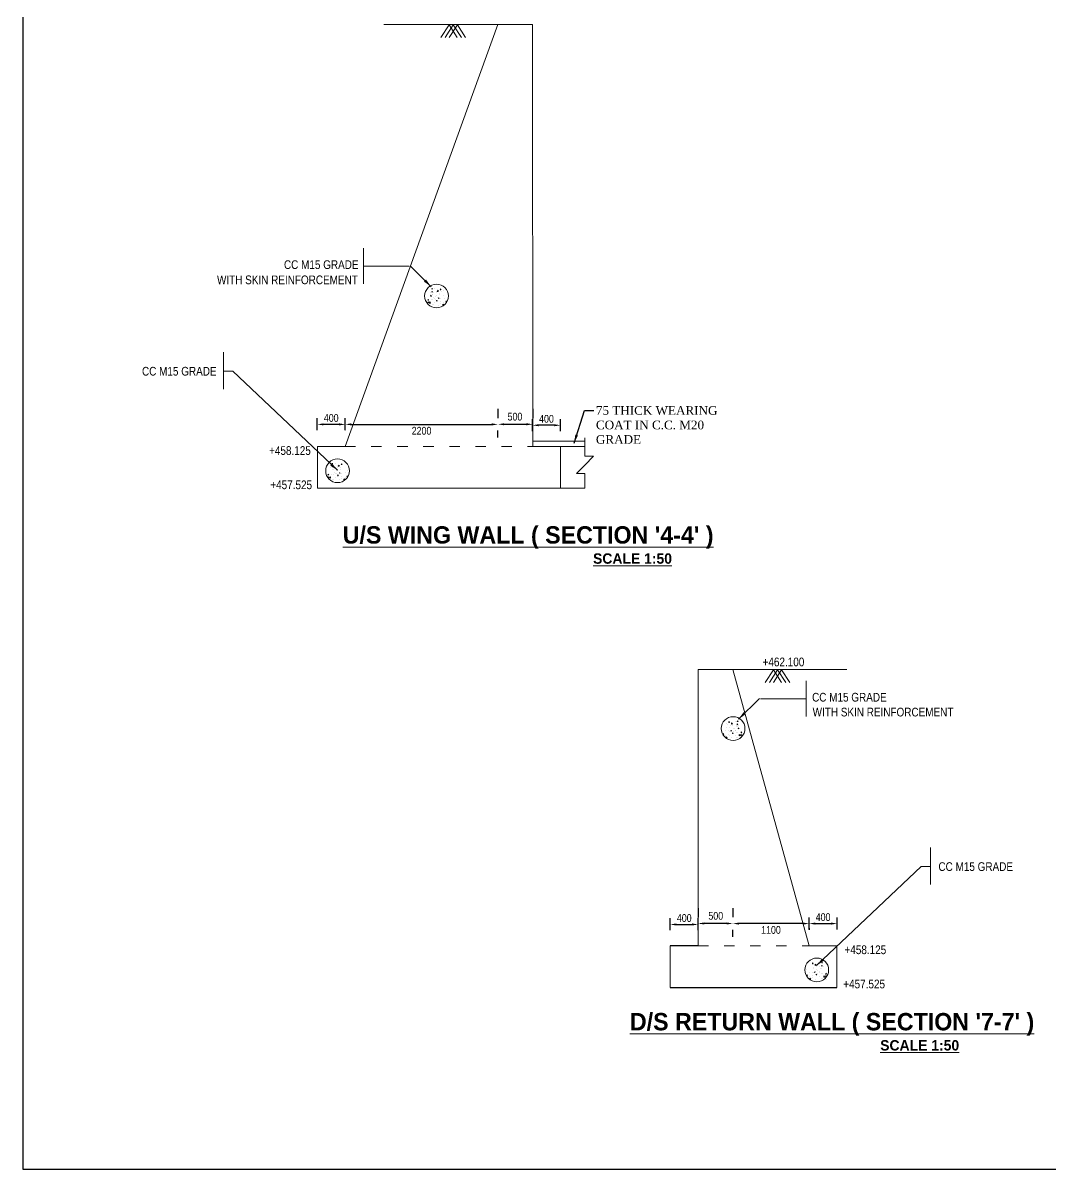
# Model space of a CAD drawing. Header units: millimetres. Extents: x 80 to 6436, y 46 to 1149.
# Drawn here: x 5546.1 to 5842, y 59.2 to 389.2 of the extents above; entities that cross this region are included whole.
import ezdxf

# ---------------------------------------------------------------- set-up
doc = ezdxf.new("R2010")
doc.units = ezdxf.units.MM
doc.linetypes.add('ACAD_ISO03W100', pattern=[30, 12, -18])
doc.layers.add('TEXT_GENERAL', color=4, linetype='Continuous')
doc.styles.add('ARIAL NARROW', font='ARIALN.TTF')
doc.styles.add('CITYBLUEPR', font='cityb___.ttf')
doc.styles.get("Standard").update_dxf_attribs({"font": 'times.ttf', "height": 2.5})
doc.styles.add('TNR_2.5', font='times.ttf', dxfattribs={"height": 2.5})
doc.dimstyles.new('ISO-25', dxfattribs={"dimtxt": 2.5, "dimasz": 2.5, "dimexe": 1.25, "dimexo": 0.625, "dimtad": 1, "dimlfac": 25, "dimtxsty": 'Standard', "dimcen": 2.5, "dimadec": 0, "dimazin": 0, "dimtfac": 1, "dimtmove": 0, "dimatfit": 3, "dimfxl": 1, "dimarcsym": 0})
doc.dimstyles.new('STANDARD$0', dxfattribs={"dimscale": 88.888889, "dimtxt": 0.02, "dimasz": 0.02, "dimexe": 0.1, "dimexo": 0.1, "dimgap": 0.09, "dimtad": 2, "dimtih": 1, "dimtoh": 1, "dimdec": 0, "dimzin": 1, "dimdsep": 46, "dimtxsty": 'Standard', "dimcen": 0.09, "dimadec": 0, "dimazin": 0, "dimtfac": 1, "dimtdec": 4, "dimtofl": 0, "dimtmove": 0, "dimatfit": 3, "dimfxl": 1, "dimtolj": 1, "dimtzin": 1, "dimarcsym": 0})
doc.dimstyles.new('STYLE_ESH', dxfattribs={"dimtxt": 2.5, "dimasz": 2.5, "dimexe": 1, "dimexo": 0.625, "dimtad": 0, "dimtih": 1, "dimtoh": 1, "dimdec": 0, "dimlfac": 100, "dimzin": 9, "dimdsep": 46, "dimtxsty": 'TNR_2.5', "dimcen": 2.5, "dimadec": 0, "dimazin": 2, "dimtfac": 1, "dimtdec": 0, "dimtofl": 0, "dimtmove": 2, "dimatfit": 3, "dimfxl": 1, "dimarcsym": 0})

# ---------------------------------------------------------------- blocks, each defined once
blk = doc.blocks.new('*D110')
at = {"layer": 'Defpoints', "color": 0, "transparency": 16777216}
for p in [(5682.93, 273.68), (5692.93, 273.68), (5692.93, 273.68)]:
    blk.add_point(p, dxfattribs=at)
at = {"layer": 'TEXT_GENERAL', "color": 0, "lineweight": -2, "transparency": 16777216}
for p, q in [((5682.93, 278.12), (5682.93, 275.46)), ((5692.93, 278.12), (5692.93, 275.46)), ((5684.71, 273.68), (5691.15, 273.68))]:
    blk.add_line(p, q, dxfattribs=at)
at = {"layer": 'TEXT_GENERAL', "color": 0, "transparency": 16777216}
for points in [[(5684.71, 273.98), (5684.71, 273.38), (5682.93, 273.68)], [(5691.15, 273.98), (5691.15, 273.38), (5692.93, 273.68)]]:
    blk.add_solid(points, dxfattribs=at)
at = {"layer": 'TEXT_GENERAL', "color": 0, "lineweight": 9, "transparency": 16777216, "insert": (5687.83, 275.86), "char_height": 2.222, "attachment_point": 5, "style": 'ARIAL NARROW'}
blk.add_mtext('\\A1;500', dxfattribs=at)
blk = doc.blocks.new('*D107')
at = {"layer": 'Defpoints', "color": 0, "transparency": 16777216}
for p in [(5638.93, 276.33), (5682.91, 274.3), (5682.91, 273.65)]:
    blk.add_point(p, dxfattribs=at)
at = {"layer": 'TEXT_GENERAL', "color": 0, "lineweight": -2, "transparency": 16777216}
for p, q in [((5638.93, 271.88), (5638.93, 271.87)), ((5640.71, 273.65), (5681.14, 273.65)), ((5682.91, 269.86), (5682.91, 271.87))]:
    blk.add_line(p, q, dxfattribs=at)
at = {"layer": 'TEXT_GENERAL', "color": 0, "transparency": 16777216}
for points in [[(5640.71, 273.95), (5640.71, 273.35), (5638.93, 273.65)], [(5681.14, 273.95), (5681.14, 273.35), (5682.91, 273.65)]]:
    blk.add_solid(points, dxfattribs=at)
at = {"layer": 'TEXT_GENERAL', "color": 0, "lineweight": 9, "transparency": 16777216, "insert": (5660.92, 271.8), "char_height": 2.222, "attachment_point": 5, "style": 'ARIAL NARROW'}
blk.add_mtext('\\A1;2200', dxfattribs=at)
blk = doc.blocks.new('*D108')
at = {"layer": 'Defpoints', "color": 0, "transparency": 16777216}
for p in [(5630.88, 273.65), (5630.88, 267.54), (5638.93, 267.54)]:
    blk.add_point(p, dxfattribs=at)
at = {"layer": 'TEXT_GENERAL', "color": 0, "lineweight": -2, "transparency": 16777216}
for p, q in [((5630.88, 271.99), (5630.88, 275.43)), ((5638.93, 271.99), (5638.93, 275.43)), ((5637.15, 273.65), (5632.66, 273.65))]:
    blk.add_line(p, q, dxfattribs=at)
at = {"layer": 'TEXT_GENERAL', "color": 0, "transparency": 16777216}
for points in [[(5632.66, 273.95), (5632.66, 273.35), (5630.88, 273.65)], [(5637.15, 273.95), (5637.15, 273.35), (5638.93, 273.65)]]:
    blk.add_solid(points, dxfattribs=at)
at = {"layer": 'TEXT_GENERAL', "color": 0, "lineweight": 9, "transparency": 16777216, "insert": (5634.9, 275.5), "char_height": 2.222, "attachment_point": 5, "style": 'ARIAL NARROW'}
blk.add_mtext('\\A1;400', dxfattribs=at)
blk = doc.blocks.new('*D109')
at = {"layer": 'Defpoints', "color": 0, "transparency": 16777216}
for p in [(5692.88, 273.4), (5692.88, 267.29), (5700.93, 267.29)]:
    blk.add_point(p, dxfattribs=at)
at = {"layer": 'TEXT_GENERAL', "color": 0, "lineweight": -2, "transparency": 16777216}
for p, q in [((5692.88, 271.73), (5692.88, 275.17)), ((5700.93, 271.73), (5700.93, 275.17)), ((5699.15, 273.4), (5694.66, 273.4))]:
    blk.add_line(p, q, dxfattribs=at)
at = {"layer": 'TEXT_GENERAL', "color": 0, "transparency": 16777216}
for points in [[(5694.66, 273.69), (5694.66, 273.1), (5692.88, 273.4)], [(5699.15, 273.69), (5699.15, 273.1), (5700.93, 273.4)]]:
    blk.add_solid(points, dxfattribs=at)
at = {"layer": 'TEXT_GENERAL', "color": 0, "lineweight": 9, "transparency": 16777216, "insert": (5696.9, 275.24), "char_height": 2.222, "attachment_point": 5, "style": 'ARIAL NARROW'}
blk.add_mtext('\\A1;400', dxfattribs=at)
blk = doc.blocks.new('*D199')
at = {"layer": 'Defpoints', "color": 0, "transparency": 16777216}
for p in [(5740.62, 129.67), (5732.57, 123.56), (5740.62, 123.56)]:
    blk.add_point(p, dxfattribs=at)
at = {"layer": 'TEXT_GENERAL', "color": 0, "lineweight": -2, "transparency": 16777216}
for p, q in [((5732.57, 128.01), (5732.57, 131.45)), ((5734.35, 129.67), (5738.84, 129.67)), ((5740.62, 128.01), (5740.62, 131.45))]:
    blk.add_line(p, q, dxfattribs=at)
at = {"layer": 'TEXT_GENERAL', "color": 0, "transparency": 16777216}
for points in [[(5734.35, 129.97), (5734.35, 129.37), (5732.57, 129.67)], [(5738.84, 129.97), (5738.84, 129.37), (5740.62, 129.67)]]:
    blk.add_solid(points, dxfattribs=at)
at = {"layer": 'TEXT_GENERAL', "color": 0, "lineweight": 9, "transparency": 16777216, "insert": (5736.59, 131.51), "char_height": 2.222, "attachment_point": 5, "style": 'ARIAL NARROW'}
blk.add_mtext('\\A1;400', dxfattribs=at)
blk = doc.blocks.new('*D198')
at = {"layer": 'Defpoints', "color": 0, "transparency": 16777216}
for p in [(5740.57, 129.95), (5740.57, 129.95), (5750.57, 129.95)]:
    blk.add_point(p, dxfattribs=at)
at = {"layer": 'TEXT_GENERAL', "color": 0, "lineweight": -2, "transparency": 16777216}
for p, q in [((5740.57, 134.4), (5740.57, 131.73)), ((5750.57, 134.4), (5750.57, 131.73)), ((5748.79, 129.95), (5742.35, 129.95))]:
    blk.add_line(p, q, dxfattribs=at)
at = {"layer": 'TEXT_GENERAL', "color": 0, "transparency": 16777216}
for points in [[(5742.35, 130.25), (5742.35, 129.66), (5740.57, 129.95)], [(5748.79, 130.25), (5748.79, 129.66), (5750.57, 129.95)]]:
    blk.add_solid(points, dxfattribs=at)
at = {"layer": 'TEXT_GENERAL', "color": 0, "lineweight": 9, "transparency": 16777216, "insert": (5745.67, 132.14), "char_height": 2.222, "attachment_point": 5, "style": 'ARIAL NARROW'}
blk.add_mtext('\\A1;500', dxfattribs=at)
blk = doc.blocks.new('*D197')
at = {"layer": 'Defpoints', "color": 0, "transparency": 16777216}
for p in [(5780.62, 129.92), (5772.57, 123.82), (5780.62, 123.82)]:
    blk.add_point(p, dxfattribs=at)
at = {"layer": 'TEXT_GENERAL', "color": 0, "lineweight": -2, "transparency": 16777216}
for p, q in [((5772.57, 128.26), (5772.57, 131.7)), ((5774.35, 129.92), (5778.84, 129.92)), ((5780.62, 128.26), (5780.62, 131.7))]:
    blk.add_line(p, q, dxfattribs=at)
at = {"layer": 'TEXT_GENERAL', "color": 0, "transparency": 16777216}
for points in [[(5774.35, 130.22), (5774.35, 129.63), (5772.57, 129.92)], [(5778.84, 130.22), (5778.84, 129.63), (5780.62, 129.92)]]:
    blk.add_solid(points, dxfattribs=at)
at = {"layer": 'TEXT_GENERAL', "color": 0, "lineweight": 9, "transparency": 16777216, "insert": (5776.59, 131.77), "char_height": 2.222, "attachment_point": 5, "style": 'ARIAL NARROW'}
blk.add_mtext('\\A1;400', dxfattribs=at)
blk = doc.blocks.new('*D196')
at = {"layer": 'Defpoints', "color": 0, "transparency": 16777216}
for p in [(5772.57, 133.01), (5750.57, 130.58), (5750.57, 129.92)]:
    blk.add_point(p, dxfattribs=at)
at = {"layer": 'TEXT_GENERAL', "color": 0, "lineweight": -2, "transparency": 16777216}
for p, q in [((5770.79, 129.92), (5752.35, 129.92)), ((5750.57, 126.13), (5750.57, 128.15)), ((5772.57, 128.56), (5772.57, 128.15))]:
    blk.add_line(p, q, dxfattribs=at)
at = {"layer": 'TEXT_GENERAL', "color": 0, "transparency": 16777216}
for points in [[(5752.35, 130.22), (5752.35, 129.63), (5750.57, 129.92)], [(5770.79, 130.22), (5770.79, 129.63), (5772.57, 129.92)]]:
    blk.add_solid(points, dxfattribs=at)
at = {"layer": 'TEXT_GENERAL', "color": 0, "lineweight": 9, "transparency": 16777216, "insert": (5761.57, 128.08), "char_height": 2.222, "attachment_point": 5, "style": 'ARIAL NARROW'}
blk.add_mtext('\\A1;1100', dxfattribs=at)

msp = doc.modelspace()

# ---------------------------------------------------------------- linework, layer by layer
for p, q in [((5546.087, 649.243), (5546.087, 59.243)), ((5740.569, 123.562), (5732.569, 123.562)), ((5732.569, 111.561), (5780.569, 111.544)), ((5546.087, 59.243), (6436.087, 59.243))]:
    msp.add_line(p, q)
at = {"layer": 'TEXT_GENERAL', "color": 0, "lineweight": 9}
for p, q in [((5638.929, 267.288), (5682.918, 388.785)), ((5692.918, 388.785), (5650.079, 388.785)), ((5692.918, 388.785), (5650.079, 388.785)), ((5668.838, 388.668), (5666.486, 385.064)), ((5668.838, 388.659), (5666.486, 385.054)), ((5670.032, 388.668), (5667.68, 385.064)), ((5670.032, 388.659), (5667.68, 385.054)), ((5668.838, 388.668), (5671.191, 385.064)), ((5668.838, 388.659), (5671.191, 385.054)), ((5671.227, 388.659), (5668.874, 385.054)), ((5670.032, 388.668), (5672.385, 385.064)), ((5670.032, 388.659), (5672.385, 385.054)), ((5671.227, 388.668), (5673.579, 385.064)), ((5671.227, 388.659), (5673.579, 385.054)), ((5692.918, 388.785), (5692.929, 267.29)), ((5644.189, 324.339), (5644.189, 314.091)), ((5644.189, 319.215), (5657.38, 319.215)), ((5663.532, 310.592), (5663.76, 310.572)), ((5663.534, 310.592), (5663.718, 310.811)), ((5663.565, 311.603), (5663.565, 311.603)), ((5663.688, 310.818), (5663.688, 310.818)), ((5663.701, 310.535), (5663.701, 310.535)), ((5663.762, 310.566), (5663.718, 310.805)), ((5663.804, 312.653), (5664.032, 312.633)), ((5663.806, 312.653), (5663.931, 312.802)), ((5663.827, 311.845), (5664.017, 311.717)), ((5663.828, 311.846), (5664.095, 311.948)), ((5664.034, 312.627), (5664.001, 312.802)), ((5664.017, 311.718), (5664.095, 311.948)), ((5664.092, 311.075), (5664.092, 311.075)), ((5664.129, 312.762), (5664.129, 312.762)), ((5664.152, 311.101), (5664.152, 311.101)), ((5664.373, 311.485), (5664.373, 311.485)), ((5664.597, 312.79), (5664.597, 312.79)), ((5664.955, 310.589), (5664.955, 310.589)), ((5665.235, 310.621), (5665.235, 310.621)), ((5665.282, 311.889), (5665.282, 311.889)), ((5665.327, 311.611), (5665.327, 311.611)), ((5665.381, 311.954), (5665.678, 312.264)), ((5665.382, 311.952), (5665.721, 311.899)), ((5665.72, 311.901), (5665.678, 312.263)), ((5666.052, 311.457), (5666.052, 311.457)), ((5666.186, 311.015), (5666.186, 311.015)), ((5666.274, 312.414), (5666.502, 312.394)), ((5666.276, 312.414), (5666.46, 312.633)), ((5666.504, 312.388), (5666.46, 312.627)), ((5666.77, 311.801), (5666.77, 311.801)), ((5667.192, 310.889), (5667.192, 310.889)), ((5667.238, 312.157), (5667.238, 312.157)), ((5662.706, 309.433), (5662.934, 309.413)), ((5662.708, 309.434), (5662.892, 309.652)), ((5662.74, 308.799), (5663.007, 308.901)), ((5662.74, 308.798), (5662.93, 308.671)), ((5662.815, 308.391), (5662.815, 308.391)), ((5662.827, 307.999), (5662.827, 307.999)), ((5662.862, 309.66), (5662.862, 309.66)), ((5662.875, 309.376), (5662.875, 309.376)), ((5662.936, 309.408), (5662.892, 309.646)), ((5662.93, 308.671), (5663.007, 308.901)), ((5663.147, 308.582), (5663.443, 308.891)), ((5663.148, 308.58), (5663.486, 308.527)), ((5663.486, 308.529), (5663.444, 308.891)), ((5663.829, 309.502), (5663.829, 309.502)), ((5663.953, 308.101), (5663.953, 308.101)), ((5664.195, 309.478), (5664.195, 309.478)), ((5664.27, 308.189), (5664.27, 308.189)), ((5664.432, 310.048), (5664.432, 310.048)), ((5664.532, 308.677), (5664.532, 308.677)), ((5664.578, 309.945), (5664.578, 309.945)), ((5665.01, 309.692), (5665.01, 309.692)), ((5665.177, 309.194), (5665.405, 309.174)), ((5665.179, 309.194), (5665.362, 309.413)), ((5665.407, 309.169), (5665.363, 309.407)), ((5665.679, 310.028), (5665.765, 310.061)), ((5665.679, 310.027), (5665.869, 309.899)), ((5665.724, 308.016), (5665.724, 308.016)), ((5665.869, 309.9), (5665.923, 310.061)), ((5666.155, 309.859), (5666.155, 309.859)), ((5666.414, 308.506), (5666.414, 308.506)), ((5666.466, 309.962), (5666.466, 309.962)), ((5666.488, 308.945), (5666.488, 308.945)), ((5666.951, 307.952), (5667.247, 308.261)), ((5666.952, 307.949), (5667.29, 307.897)), ((5667.29, 307.898), (5667.248, 308.26)), ((5667.368, 308.632), (5667.368, 308.632)), ((5667.416, 310.009), (5667.416, 310.009)), ((5667.91, 308.955), (5668.137, 308.935)), ((5667.911, 308.955), (5668.095, 309.174)), ((5603.861, 294.489), (5603.861, 283.789)), ((5603.83, 288.957), (5606.525, 288.957)), ((5707.984, 268.79), (5692.929, 268.79)), ((5707.984, 269.824), (5707.984, 264.47)), ((5630.929, 267.288), (5630.929, 255.27)), ((5638.929, 267.288), (5630.929, 267.27)), ((5707.984, 267.29), (5692.929, 267.29)), ((5700.929, 267.29), (5700.929, 255.273)), ((5707.984, 264.47), (5710.435, 264.47)), ((5710.435, 264.47), (5707.991, 261.921)), ((5634.804, 261.282), (5634.804, 261.282)), ((5635.043, 262.332), (5635.271, 262.312)), ((5635.045, 262.332), (5635.17, 262.481)), ((5635.067, 261.524), (5635.334, 261.627)), ((5635.067, 261.524), (5635.256, 261.396)), ((5635.273, 262.306), (5635.24, 262.481)), ((5635.256, 261.396), (5635.334, 261.626)), ((5635.331, 260.754), (5635.331, 260.754)), ((5635.653, 260.779), (5635.653, 260.779)), ((5635.874, 261.164), (5635.874, 261.164)), ((5636.098, 262.469), (5636.098, 262.469)), ((5636.783, 261.568), (5636.783, 261.568)), ((5636.828, 261.29), (5636.828, 261.29)), ((5636.883, 261.633), (5637.179, 261.942)), ((5636.883, 261.631), (5637.222, 261.578)), ((5637.222, 261.58), (5637.18, 261.941)), ((5637.553, 261.135), (5637.553, 261.135)), ((5637.776, 262.093), (5638.003, 262.073)), ((5637.777, 262.093), (5637.961, 262.312)), ((5638.005, 262.067), (5637.961, 262.306)), ((5705.546, 259.5), (5707.991, 261.921)), ((5633.945, 259.112), (5634.173, 259.092)), ((5633.947, 259.112), (5634.131, 259.331)), ((5633.979, 258.478), (5634.246, 258.58)), ((5633.979, 258.477), (5634.169, 258.349)), ((5634.054, 258.07), (5634.054, 258.07)), ((5634.066, 257.678), (5634.066, 257.678)), ((5634.101, 259.338), (5634.101, 259.338)), ((5634.114, 259.055), (5634.114, 259.055)), ((5634.175, 259.086), (5634.131, 259.325)), ((5634.169, 258.35), (5634.246, 258.58)), ((5634.386, 258.261), (5634.682, 258.57)), ((5634.387, 258.258), (5634.725, 258.206)), ((5634.725, 258.207), (5634.683, 258.569)), ((5635.068, 259.181), (5635.068, 259.181)), ((5635.192, 257.78), (5635.192, 257.78)), ((5635.434, 259.157), (5635.434, 259.157)), ((5635.509, 257.868), (5635.509, 257.868)), ((5635.934, 259.727), (5635.934, 259.727)), ((5636.033, 258.356), (5636.033, 258.356)), ((5636.079, 259.624), (5636.079, 259.624)), ((5636.456, 260.268), (5636.456, 260.268)), ((5636.511, 259.371), (5636.511, 259.371)), ((5636.678, 258.873), (5636.906, 258.853)), ((5636.68, 258.873), (5636.864, 259.092)), ((5636.737, 260.299), (5636.737, 260.299)), ((5636.908, 258.847), (5636.864, 259.086)), ((5637.18, 259.706), (5637.37, 259.578)), ((5637.181, 259.707), (5637.266, 259.74)), ((5637.226, 257.694), (5637.226, 257.694)), ((5637.37, 259.578), (5637.424, 259.74)), ((5637.656, 259.538), (5637.656, 259.538)), ((5637.687, 260.693), (5637.687, 260.693)), ((5637.915, 258.185), (5637.915, 258.185)), ((5637.968, 259.641), (5637.968, 259.641)), ((5637.989, 258.624), (5637.989, 258.624)), ((5638.452, 257.63), (5638.749, 257.94)), ((5638.453, 257.628), (5638.792, 257.575)), ((5638.791, 257.577), (5638.749, 257.939)), ((5638.869, 258.31), (5638.869, 258.31)), ((5638.917, 259.687), (5638.917, 259.687)), ((5639.411, 258.634), (5639.639, 258.614)), ((5639.413, 258.634), (5639.596, 258.853)), ((5639.641, 258.608), (5639.597, 258.847)), ((5639.675, 260.294), (5639.675, 260.294)), ((5639.914, 258.868), (5639.914, 258.868)), ((5640.001, 259.555), (5640.001, 259.555)), ((5707.984, 259.5), (5705.546, 259.5)), ((5707.984, 255.291), (5707.984, 259.5)), ((5630.929, 255.27), (5707.984, 255.291)), ((5707.984, 255.291), (5692.929, 255.291)), ((5707.984, 255.291), (5692.929, 255.291)), ((5740.569, 203.062), (5740.569, 123.562)), ((5740.569, 203.062), (5783.409, 203.062)), ((5740.569, 203.062), (5783.409, 203.062)), ((5772.569, 123.562), (5750.569, 203.062)), ((5762.261, 202.945), (5759.908, 199.34)), ((5762.261, 202.935), (5759.908, 199.331)), ((5763.455, 202.945), (5761.102, 199.34)), ((5763.455, 202.935), (5761.102, 199.331)), ((5762.261, 202.935), (5764.613, 199.331)), ((5764.649, 202.945), (5762.296, 199.34)), ((5764.649, 202.935), (5762.296, 199.331)), ((5763.455, 202.945), (5765.808, 199.34)), ((5763.455, 202.935), (5765.808, 199.331)), ((5764.649, 202.945), (5767.002, 199.34)), ((5764.649, 202.935), (5767.002, 199.331)), ((5771.708, 199.791), (5771.708, 189.544)), ((5771.708, 194.668), (5758.518, 194.668)), ((5751.301, 188.242), (5751.301, 188.242)), ((5751.769, 188.214), (5751.769, 188.214)), ((5751.864, 188.08), (5751.896, 188.255)), ((5752.094, 188.105), (5751.866, 188.085)), ((5752.092, 188.105), (5751.967, 188.255)), ((5748.481, 185.461), (5748.481, 185.461)), ((5748.66, 187.609), (5748.66, 187.609)), ((5748.706, 186.341), (5748.706, 186.341)), ((5749.128, 187.253), (5749.128, 187.253)), ((5749.393, 187.841), (5749.437, 188.079)), ((5749.623, 187.866), (5749.395, 187.846)), ((5749.431, 185.415), (5749.431, 185.415)), ((5749.621, 187.866), (5749.438, 188.085)), ((5749.712, 186.467), (5749.712, 186.467)), ((5749.743, 185.312), (5749.743, 185.312)), ((5749.846, 186.909), (5749.846, 186.909)), ((5750.029, 185.352), (5749.975, 185.513)), ((5750.218, 185.479), (5750.029, 185.352)), ((5750.218, 185.48), (5750.132, 185.513)), ((5750.515, 187.404), (5750.176, 187.352)), ((5750.177, 187.353), (5750.219, 187.715)), ((5750.516, 187.407), (5750.219, 187.716)), ((5750.491, 184.621), (5750.535, 184.86)), ((5750.719, 184.647), (5750.535, 184.866)), ((5750.571, 187.063), (5750.571, 187.063)), ((5750.616, 187.341), (5750.616, 187.341)), ((5750.662, 186.073), (5750.662, 186.073)), ((5750.888, 185.144), (5750.888, 185.144)), ((5750.942, 186.041), (5750.942, 186.041)), ((5751.319, 185.398), (5751.319, 185.398)), ((5751.465, 185.501), (5751.465, 185.501)), ((5751.524, 186.938), (5751.524, 186.938)), ((5751.703, 184.93), (5751.703, 184.93)), ((5751.746, 186.553), (5751.746, 186.553)), ((5752.07, 187.298), (5751.803, 187.4)), ((5751.88, 187.17), (5751.803, 187.4)), ((5751.805, 186.527), (5751.805, 186.527)), ((5752.07, 187.297), (5751.88, 187.169)), ((5752.068, 184.954), (5752.068, 184.954)), ((5752.135, 186.018), (5752.18, 186.257)), ((5752.365, 186.044), (5752.137, 186.024)), ((5752.363, 186.044), (5752.18, 186.263)), ((5752.196, 185.987), (5752.196, 185.987)), ((5752.21, 186.27), (5752.21, 186.27)), ((5752.332, 187.056), (5752.332, 187.056)), ((5752.961, 184.86), (5753.005, 185.099)), ((5753.191, 184.886), (5752.963, 184.866)), ((5753.189, 184.886), (5753.006, 185.105)), ((5753.022, 184.829), (5753.022, 184.829)), ((5753.036, 185.112), (5753.036, 185.112)), ((5747.988, 184.407), (5747.76, 184.388)), ((5747.986, 184.408), (5747.802, 184.627)), ((5748.53, 184.084), (5748.53, 184.084)), ((5748.946, 183.401), (5748.607, 183.349)), ((5748.608, 183.35), (5748.65, 183.712)), ((5748.947, 183.404), (5748.65, 183.713)), ((5749.409, 184.398), (5749.409, 184.398)), ((5749.484, 183.958), (5749.484, 183.958)), ((5750.173, 183.468), (5750.173, 183.468)), ((5750.721, 184.647), (5750.493, 184.627)), ((5751.366, 184.129), (5751.366, 184.129)), ((5751.628, 183.641), (5751.628, 183.641)), ((5751.945, 183.554), (5751.945, 183.554)), ((5752.75, 184.032), (5752.411, 183.979)), ((5752.412, 183.981), (5752.454, 184.343)), ((5752.751, 184.034), (5752.454, 184.344)), ((5753.157, 184.251), (5752.89, 184.354)), ((5752.968, 184.123), (5752.89, 184.353)), ((5753.158, 184.251), (5752.968, 184.123)), ((5753.071, 183.451), (5753.071, 183.451)), ((5753.082, 183.844), (5753.082, 183.844)), ((5807.539, 151.867), (5807.539, 141.168)), ((5807.57, 146.335), (5804.875, 146.335)), ((5732.569, 123.562), (5732.569, 111.561)), ((5772.569, 123.562), (5780.569, 123.544)), ((5780.569, 123.562), (5780.569, 111.544)), ((5771.497, 115.829), (5771.497, 115.829)), ((5771.823, 116.568), (5771.823, 116.568)), ((5772.581, 115.961), (5772.581, 115.961)), ((5773.493, 118.341), (5773.537, 118.58)), ((5773.723, 118.366), (5773.495, 118.346)), ((5773.531, 115.915), (5773.531, 115.915)), ((5773.721, 118.367), (5773.537, 118.585)), ((5773.811, 116.967), (5773.811, 116.967)), ((5773.842, 115.812), (5773.842, 115.812)), ((5773.945, 117.409), (5773.945, 117.409)), ((5774.128, 115.852), (5774.074, 116.013)), ((5774.318, 115.98), (5774.128, 115.852)), ((5774.318, 115.98), (5774.232, 116.013)), ((5774.615, 117.904), (5774.276, 117.852)), ((5774.277, 117.853), (5774.319, 118.215)), ((5774.616, 117.907), (5774.319, 118.216)), ((5774.67, 117.563), (5774.67, 117.563)), ((5774.715, 117.841), (5774.715, 117.841)), ((5774.762, 116.573), (5774.762, 116.573)), ((5774.987, 115.644), (5774.987, 115.644)), ((5775.042, 116.541), (5775.042, 116.541)), ((5775.4, 118.742), (5775.4, 118.742)), ((5775.419, 115.898), (5775.419, 115.898)), ((5775.564, 116.001), (5775.564, 116.001)), ((5775.624, 117.438), (5775.624, 117.438)), ((5775.845, 117.053), (5775.845, 117.053)), ((5776.431, 117.798), (5776.165, 117.9)), ((5776.242, 117.67), (5776.165, 117.9)), ((5776.167, 117.028), (5776.167, 117.028)), ((5776.226, 118.58), (5776.258, 118.755)), ((5776.455, 118.605), (5776.228, 118.586)), ((5776.432, 117.797), (5776.242, 117.67)), ((5776.454, 118.606), (5776.328, 118.755)), ((5776.694, 117.556), (5776.694, 117.556)), ((5777.323, 115.36), (5777.367, 115.599)), ((5777.551, 115.386), (5777.367, 115.605)), ((5777.398, 115.612), (5777.398, 115.612)), ((5771.584, 115.142), (5771.584, 115.142)), ((5771.858, 114.882), (5771.902, 115.121)), ((5772.087, 114.908), (5771.86, 114.888)), ((5772.085, 114.908), (5771.902, 115.127)), ((5772.629, 114.584), (5772.629, 114.584)), ((5772.707, 113.851), (5772.749, 114.212)), ((5773.045, 113.902), (5772.707, 113.849)), ((5773.046, 113.904), (5772.749, 114.213)), ((5773.509, 114.898), (5773.509, 114.898)), ((5773.583, 114.458), (5773.583, 114.458)), ((5774.273, 113.968), (5774.273, 113.968)), ((5774.59, 115.121), (5774.634, 115.36)), ((5774.82, 115.147), (5774.592, 115.127)), ((5774.818, 115.147), (5774.635, 115.366)), ((5775.465, 114.629), (5775.465, 114.629)), ((5775.989, 114.142), (5775.989, 114.142)), ((5776.064, 115.43), (5776.064, 115.43)), ((5776.306, 114.054), (5776.306, 114.054)), ((5776.43, 115.454), (5776.43, 115.454)), ((5776.773, 114.481), (5776.815, 114.843)), ((5777.112, 114.532), (5776.773, 114.48)), ((5777.112, 114.535), (5776.816, 114.844)), ((5777.329, 114.623), (5777.252, 114.854)), ((5777.519, 114.751), (5777.252, 114.854)), ((5777.553, 115.386), (5777.325, 115.366)), ((5777.519, 114.751), (5777.33, 114.623)), ((5777.384, 115.329), (5777.384, 115.329)), ((5777.432, 113.952), (5777.432, 113.952)), ((5777.444, 114.344), (5777.444, 114.344))]:
    msp.add_line(p, q, dxfattribs=at)
at = {"layer": 'TEXT_GENERAL', "color": 0, "linetype": 'ACAD_ISO03W100', "lineweight": 9, "ltscale": 0.25}
for p, q in [((5662.918, 388.785), (5692.918, 388.785)), ((5662.918, 388.785), (5692.918, 388.785)), ((5638.929, 267.288), (5692.929, 267.29)), ((5770.569, 203.062), (5740.569, 203.062)), ((5770.569, 203.062), (5740.569, 203.062)), ((5770.569, 203.062), (5740.569, 203.062)), ((5740.569, 123.562), (5772.569, 123.562))]:
    msp.add_line(p, q, dxfattribs=at)
at = {"layer": 'TEXT_GENERAL', "color": 0, "lineweight": 9}
for centre in [(5665.235, 310.621), (5636.737, 260.299), (5750.662, 186.073), (5774.762, 116.573)]:
    msp.add_circle(centre, 3.419, dxfattribs=at)

# ---------------------------------------------------------------- texts
at = {"insert": (5711.147, 278.901), "char_height": 2.5, "width": 42.77778, "attachment_point": 1, "style": 'TNR_2.5'}
msp.add_mtext('75 THICK WEARING COAT IN C.C. M20 GRADE', dxfattribs=at)
at = {"layer": 'TEXT_GENERAL', "color": 0, "lineweight": 9}
for s, height, style, p in [('CC M15 GRADE', 2.5, 'ARIAL NARROW', (5621.29, 318.392)), ('WITH SKIN REINFORCEMENT', 2.5, 'ARIAL NARROW', (5601.999, 314.015)), ('CC M15 GRADE', 2.5, 'ARIAL NARROW', (5580.396, 287.7)), ('+458.125', 2.5, 'ARIAL NARROW', (5617, 264.864)), ('+457.525', 2.5, 'ARIAL NARROW', (5617.352, 255.01)), ("%%UU/S WING WALL ( SECTION '4-4' )", 5, 'CITYBLUEPR', (5638.217, 239.333)), ('+462.100', 2.5, 'ARIAL NARROW', (5759.157, 203.999)), ('CC M15 GRADE', 2.5, 'ARIAL NARROW', (5773.417, 193.844)), ('WITH SKIN REINFORCEMENT', 2.5, 'ARIAL NARROW', (5773.571, 189.57)), ('CC M15 GRADE', 2.5, 'ARIAL NARROW', (5809.814, 145.078)), ('+458.125', 2.5, 'ARIAL NARROW', (5782.748, 121.138)), ('+457.525', 2.5, 'ARIAL NARROW', (5782.396, 111.284)), ("%%UD/S RETURN WALL ( SECTION '7-7' )", 5, 'CITYBLUEPR', (5720.939, 99.185))]:
    msp.add_text(s, height=height, dxfattribs=dict(at, style=style)).set_placement(p)
at = {"layer": 'TEXT_GENERAL', "color": 0, "lineweight": 9, "char_height": 3, "width": 25.272, "attachment_point": 1, "style": 'CITYBLUEPR'}
for insert in [(5710.322, 236.523), (5793.043, 96.375)]:
    msp.add_mtext('{\\LSCALE 1:50}', dxfattribs=dict(at, insert=insert))

# ---------------------------------------------------------------- dimensions: what is measured, and where the dimension line sits
at = {"layer": 'TEXT_GENERAL', "color": 0, "lineweight": 9}
dim = msp.add_linear_dim(base=(5692.929, 273.68), p1=(5682.929, 273.68), p2=(5692.929, 273.68), text='500', dimstyle='STANDARD$0', override={"dimtxt": 0.025, "dimexe": 0.02, "dimexo": 0.05, "dimgap": 0.008, "dimtxsty": 'ARIAL NARROW', "dimtmove": 2}, dxfattribs=at)
dim.commit()
dim.dimension.update_dxf_attribs({"geometry": '*D110', "text_midpoint": (5687.832, 275.863), "dimtype": 160})
for base, p1, p2, text, picture, middle in [((5630.881, 273.651), (5638.929, 267.544), (5630.881, 267.544), '400', '*D108', (5634.905, 275.496)), ((5682.913, 273.651), (5638.928, 276.327), (5682.913, 274.304), '2200', '*D107', (5660.921, 271.805)), ((5692.881, 273.397), (5700.929, 267.29), (5692.881, 267.29), '400', '*D109', (5696.905, 275.242))]:
    dim = msp.add_linear_dim(base=base, p1=p1, p2=p2, text=text, dimstyle='STANDARD$0', override={"dimtxt": 0.025, "dimexe": 0.02, "dimexo": 0.05, "dimgap": 0.008, "dimtxsty": 'ARIAL NARROW', "dimtmove": 2}, dxfattribs=at)
    dim.commit()
    dim.dimension.update_dxf_attribs({"geometry": picture, "text_midpoint": middle})
for base, p1, p2, text, picture, middle in [((5740.618, 129.669), (5732.569, 123.562), (5740.618, 123.562), '400', '*D199', (5736.593, 131.514)), ((5750.569, 129.924), (5772.569, 133.006), (5750.569, 130.578), '1100', '*D196', (5761.569, 128.079)), ((5780.618, 129.924), (5772.569, 123.817), (5780.618, 123.817), '400', '*D197', (5776.593, 131.77))]:
    dim = msp.add_linear_dim(base=base, p1=p1, p2=p2, angle=180, text=text, dimstyle='STANDARD$0', override={"dimtxt": 0.025, "dimexe": 0.02, "dimexo": 0.05, "dimgap": 0.008, "dimtxsty": 'ARIAL NARROW', "dimtmove": 2}, dxfattribs=at)
    dim.commit()
    dim.dimension.update_dxf_attribs({"geometry": picture, "text_midpoint": middle})
dim = msp.add_linear_dim(base=(5740.569, 129.953), p1=(5750.569, 129.953), p2=(5740.569, 129.953), angle=180, text='500', dimstyle='STANDARD$0', override={"dimtxt": 0.025, "dimexe": 0.02, "dimexo": 0.05, "dimgap": 0.008, "dimtxsty": 'ARIAL NARROW', "dimtmove": 2}, dxfattribs=at)
dim.commit()
dim.dimension.update_dxf_attribs({"geometry": '*D198', "text_midpoint": (5745.666, 132.135), "dimtype": 160})

# ---------------------------------------------------------------- leaders
at = {"annotation_type": 0, "has_hookline": 1, "hookline_direction": 0, "text_width": 34.054}
msp.add_leader([(5704.842, 268.238), (5707.89, 277.651), (5710.522, 277.651)], dimstyle='STYLE_ESH', override={"dimgap": 0.625, "dimtad": 0}, dxfattribs=at)
at = {"layer": 'TEXT_GENERAL', "color": 0, "lineweight": 9}
for points in [[(5663.701, 313.288), (5657.661, 319.265)], [(5636.675, 260.44), (5606.525, 288.957)], [(5752.197, 188.74), (5758.236, 194.717)], [(5774.725, 117.818), (5804.875, 146.335)]]:
    msp.add_leader(points, dimstyle='ISO-25', override={"dimgap": 0.625, "dimtad": 0}, dxfattribs=at)

doc.saveas('drawing.dxf')
